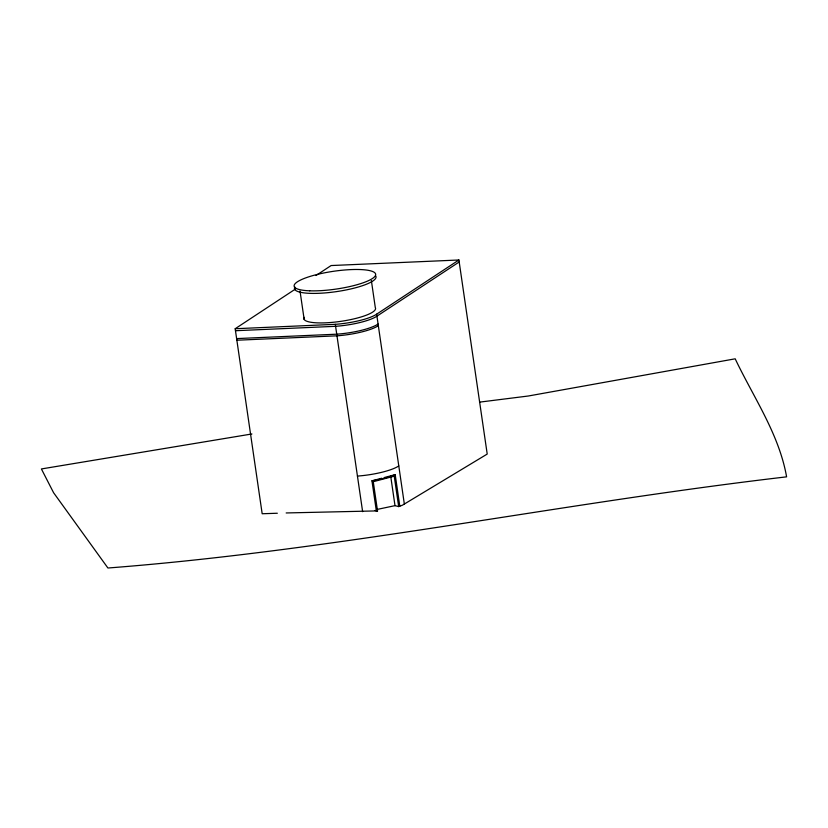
<?xml version="1.0" encoding="UTF-8"?>
<svg xmlns="http://www.w3.org/2000/svg" width="828" height="828" viewBox="0 0 828 828"><rect width="100%" height="100%" fill="white"/><g stroke="black" fill="none" stroke-linecap="round" stroke-linejoin="round"><path stroke-width="1.24" d="M277.328 513.246L262.176 513.743L235.183 328.737L295.544 288.982M316.027 275.486L331.117 265.55L458.909 259.992L487.216 454.065L402.356 505.235L398.672 506.581L394.997 505.649L377.599 509.334M235.183 328.737L335.299 324.328A34.331 7.493 -8.3 0 0 376.647 314.164L458.909 259.992M459.198 261.969L376.937 316.151A34.331 7.493 -8.3 0 1 335.588 326.315L235.473 330.724M398.672 506.581L394.231 476.152L373.262 481.71L377.547 511.062L376.347 510.917L371.948 480.82L381.739 478.222M384.192 477.57L395.204 474.651L399.81 506.27M251.909 433.965L41.4 468.948L53.592 492.722L107.919 568.008C335.744 550.516 559.821 503.248 786.6 476.845C779.003 433.882 753.604 397.595 735.192 358.814L528.274 396.012L479.526 402.139M376.347 510.917L286.167 512.956M236.622 338.6L336.737 334.191A34.331 7.493 -8.3 0 0 378.085 324.027M236.86 340.225L336.975 335.826A34.331 7.493 -8.3 0 0 378.324 325.663M391.779 475.531L394.231 476.152M375.094 510.441L377.547 511.062M376.647 314.164L404.364 504.18M371.358 280.516L375.312 307.633A36.194 7.897 -8.3 0 1 339.387 321.554A36.194 7.897 -8.3 0 1 304.259 317.341M390.744 476.483L394.997 505.649M335.299 324.328L362.633 511.663M300.026 291.083L304.166 319.432M398.785 465.916A34.331 7.493 -8.3 0 1 357.437 476.079M375.746 275.993A41.214 8.994 -8.3 0 1 334.843 291.849A41.214 8.994 -8.3 0 1 294.851 287.047M395.204 474.651A34.331 7.493 -8.3 0 1 371.948 480.82M309.724 290.814A41.214 8.994 -8.3 0 0 375.27 275.848A41.214 8.994 -8.3 0 0 319.629 273.871A41.214 8.994 -8.3 0 0 309.724 290.814"/></g></svg>
